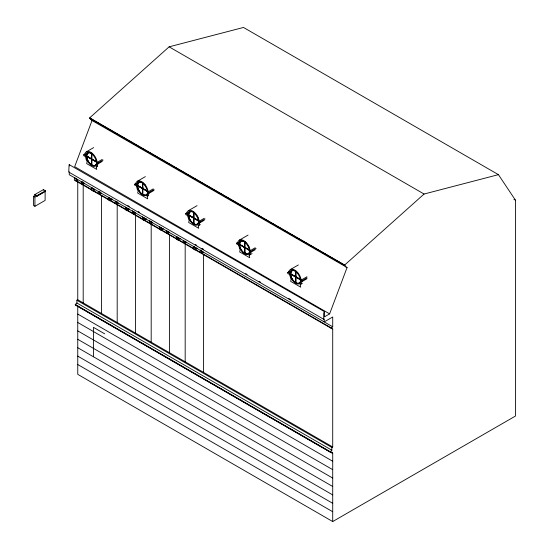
<?xml version="1.0" encoding="UTF-8"?>
<svg xmlns="http://www.w3.org/2000/svg" width="549" height="549" viewBox="0 0 549 549"><rect width="100%" height="100%" fill="white"/><g stroke="black" fill="none" stroke-linecap="round" stroke-linejoin="round"><path stroke-width="0.82" d="M96.768 162.12L96.61 163.382A7.075 4.083 60 0 1 93.076 165.421L91.909 164.926M85.164 153.926L83.702 154.77L83.812 155.806L85.328 156.451A7.803 4.502 60 0 1 90.846 153.267A7.803 4.502 60 0 1 96.363 162.82L97.88 163.925L97.99 163.019L103.102 160.068M98.051 162.943L97.214 166.011L96.205 166.951L96.741 169.415L86.653 163.588L87.188 161.749L86.172 159.635L85.335 155.6L86.179 155.957L85.328 156.451M137.943 184.251L137.703 185.555L142.562 188.362L142.562 182.755M136.152 183.366L134.69 184.21L134.807 185.246L136.324 185.891A7.803 4.502 60 0 1 141.834 182.707A7.803 4.502 60 0 1 147.352 192.26L148.868 193.365L148.978 192.459L154.097 189.501M200.035 221.823L199.198 224.891L198.182 225.831L198.724 228.295L188.636 222.469L189.172 220.623L187.387 215.112M239.92 243.132L239.769 244.387L244.628 247.194L244.628 241.581M238.136 242.246L236.674 243.083L236.784 244.127L238.3 244.772A7.803 4.502 60 0 1 243.818 241.581A7.803 4.502 60 0 1 249.335 251.14L250.852 252.245L250.962 251.339L256.081 248.381M289.858 271.261L287.669 272.524L287.779 273.567L289.296 274.212A7.803 4.502 60 0 1 294.813 271.021A7.803 4.502 60 0 1 300.33 280.58L301.847 281.685L301.957 280.779L307.069 277.821M92.115 120.327L74.664 166.676L329.62 313.877L347.071 267.528L91.69 120.3L89.899 118.467L345.019 265.524L346.055 267.143L347.071 267.528M148.841 194.044L147.194 196.391L147.729 198.855L137.641 193.028L138.176 191.189L137.168 189.076L136.33 185.04M250.824 252.924L249.177 255.271L249.713 257.735L239.625 251.909L240.16 250.063L238.376 244.552M301.82 282.364L300.166 284.711L300.708 287.175L290.62 281.349L291.155 279.503L289.371 273.992M89.899 118.467L89.72 117.815L169.119 46.83L243.482 27.45L498.437 174.651L515.436 200.165L515.436 416.06L332.715 521.55L77.759 374.349L77.759 305.656L77.244 305.951L77.244 305.594M344.861 265.668L344.683 265.016L424.075 194.03L498.437 174.651M332.715 521.55L332.715 452.856L332.207 453.151L332.207 452.795A1.482 0.858 -60 0 0 331.157 452.184L330.848 452.362L330.848 451.779L330.354 452.218L75.398 305.018L75.254 304.489L76.908 303.007L76.908 300.262L77.759 299.768L332.715 446.968L332.715 328.769A1.318 0.762 -60 0 1 331.864 328.494A1.318 0.762 -60 0 0 331.013 328.213L93.104 190.86M330.354 452.218L330.21 451.683L331.864 450.207L331.864 447.456L76.908 300.262M117.225 202.258L116.916 202.512A1.132 0.652 -60 0 0 116.848 204.146L118.55 203.164M134.224 212.072L133.915 212.326A1.132 0.652 -60 0 0 133.846 213.959L135.548 212.978M183.853 240.73L183.544 240.984A1.132 0.652 -60 0 0 183.483 242.61M86.337 151.826L93.646 147.612M329.62 313.877L324.384 316.897L324.384 311.599L69.092 164.597L68.749 172.05L323.704 319.25L324.219 318.955L324.219 321.899L332.715 316.993L332.715 326.806L331.013 328.213M34.923 194.524L43.426 189.618L45.464 190.798L45.464 191.388L37.305 196.096L34.923 194.524L37.305 196.096M45.121 191.189L45.121 200.412L34.923 206.3L33.564 205.518L33.564 196.295L35.603 195.115A1.482 0.858 -60 0 0 35.218 195.581M36.961 195.705L45.464 190.798M33.564 196.295L34.923 197.077L42.939 192.452M83.702 154.77L84.573 155.141L84.69 154.173A9.017 5.202 60 0 1 90.846 152.272A9.017 5.202 60 0 1 97.001 161.282L97.118 162.38L102.231 159.43M97.88 163.925L102.265 161.392M96.205 166.951L97.64 166.121M84.56 183.538L82.858 184.519A1.132 0.652 -60 0 1 82.92 182.886L83.523 182.604L83.716 183.16A1.228 0.707 -60 0 0 83.764 182.529M101.551 193.351L99.856 194.332A1.132 0.652 -60 0 1 99.918 192.699L100.522 192.418L100.714 192.974A1.228 0.707 -60 0 0 100.762 192.342M137.332 181.266L145.368 176.627M136.324 185.891L137.168 185.397M147.674 191.313L142.815 188.513L143.749 187.971M134.69 184.21L135.562 184.581L135.678 183.613A9.017 5.202 60 0 1 141.834 181.712A9.017 5.202 60 0 1 147.997 190.723L148.113 191.821L153.226 188.87M148.868 193.365L153.988 190.414M147.194 196.391L148.635 195.561M152.547 222.784L150.845 223.766A1.132 0.652 -60 0 1 150.906 222.139L151.517 221.858L151.709 222.414A1.228 0.707 -60 0 0 151.654 221.549M188.321 210.706L197.091 205.649M187.319 214.481L188.163 214.837L187.312 215.332L185.795 214.686L185.686 213.65L187.147 212.806M169.545 232.598L167.843 233.579A1.132 0.652 -60 0 1 167.905 231.953L168.516 231.664L168.708 232.227A1.228 0.707 -60 0 0 168.646 231.362M185.686 213.65L186.557 214.014L186.674 213.053A9.017 5.202 60 0 1 192.829 211.152A9.017 5.202 60 0 1 198.985 220.163L199.102 221.261L204.214 218.31M205.086 218.941L199.973 221.899L199.102 221.261M204.249 220.273L199.863 222.805L198.347 221.7A7.803 4.502 60 0 0 192.829 212.14A7.803 4.502 60 0 0 187.312 215.332M198.182 225.831L200.344 224.582M76.201 304.99L75.886 305.169L332.207 453.151M186.536 242.411L184.841 243.392A1.132 0.652 -60 0 1 184.903 241.766L185.507 241.478L185.699 242.04A1.228 0.707 -60 0 0 185.644 241.176M203.535 252.224L201.84 253.206A1.132 0.652 -60 0 1 201.902 251.579L202.506 251.291L202.698 251.854A1.228 0.707 -60 0 0 202.746 251.222M239.316 240.146L248.079 235.089M238.3 244.772L239.151 244.278M249.658 250.488L244.799 247.681L244.799 253.295L245.732 252.753M236.674 243.083L237.545 243.454L237.662 242.493A9.017 5.202 60 0 1 243.818 240.592A9.017 5.202 60 0 1 249.973 249.603L250.097 250.701L255.21 247.75M250.852 252.245L255.237 249.713M249.177 255.271L252.053 253.611M290.304 269.586L298.34 264.947M289.296 274.212L290.147 273.718M295.787 271.22L295.787 276.826L296.721 276.291M287.669 272.524L288.541 272.894L288.657 271.933A9.017 5.202 60 0 1 294.813 270.033A9.017 5.202 60 0 1 300.969 279.043L301.085 280.141L306.932 276.765M301.847 281.685L306.96 278.734M300.166 284.711L302.327 283.462M324.384 311.599L323.704 313.17L323.704 319.25M331.864 447.456L332.715 446.968M82.165 181.815L81.561 182.103A1.132 0.652 -60 0 0 81.499 183.73M99.163 191.628L98.559 191.917A1.132 0.652 -60 0 0 98.497 193.543M116.162 201.442L115.558 201.73A1.132 0.652 -60 0 0 115.489 203.356M133.16 211.255L132.549 211.543A1.132 0.652 -60 0 0 132.487 213.17M150.158 221.069L149.548 221.357A1.132 0.652 -60 0 0 149.486 222.983M167.15 230.882L166.546 231.17A1.132 0.652 -60 0 0 166.484 232.797M201.147 250.509L200.543 250.797A1.132 0.652 -60 0 0 200.474 252.423M144.064 194.861L142.815 194.415L142.898 188.753L147.063 191.162M246.048 253.741L244.881 253.247L244.881 247.633L249.74 250.44M244.799 253.295L245.966 253.789A7.075 4.083 60 0 0 249.5 251.751M513.953 199.308L515.436 200.165M169.119 46.83L424.075 194.03M89.72 117.815L344.683 265.016M90.057 118.33L199.013 181.232M200.495 182.083L344.278 265.098M91.909 159.025L96.075 161.427M137.785 185.507L142.644 188.314L142.644 182.707L141.395 182.254A7.075 4.083 60 0 0 137.854 184.299M142.898 188.458L147.063 190.867M198.752 220.705L193.893 217.898L193.893 212.291M249.74 250.145L244.881 247.338L244.881 241.732M300.735 279.585L295.877 276.778L295.877 271.172M96.679 161.873L91.82 159.073L91.909 153.411M198.663 220.753L193.804 217.953L193.804 212.339M249.658 250.193L244.799 247.386L244.799 241.78L245.966 242.631M295.787 276.826L300.646 279.633M96.075 161.722L91.909 159.313L91.82 164.975L92.987 165.469A7.075 4.083 60 0 0 96.528 163.43L96.679 162.168L91.82 159.368M198.752 221L193.893 218.193L193.893 223.807L195.06 224.301A7.075 4.083 60 0 0 198.594 222.256M300.735 279.88L295.877 277.073L295.877 282.687L297.043 283.181A7.075 4.083 60 0 0 300.577 281.136M142.815 188.801L147.674 191.608L147.516 192.871A7.075 4.083 60 0 1 143.982 194.909M198.663 221.048L193.804 218.241L193.804 223.855L194.97 224.349A7.075 4.083 60 0 0 198.512 222.311M300.646 279.928L295.787 277.121L295.787 282.735L296.954 283.229A7.075 4.083 60 0 0 300.495 281.191M127.807 205.566L129.29 206.417M138.183 211.55L139.666 212.408M195.259 244.504L196.741 245.355M201.929 248.354L203.411 249.212M245.657 273.601L247.139 274.452M258.998 281.301L260.48 282.159M288.644 298.416L290.867 299.699M201.723 251.051L200.364 250.262A1.228 0.707 -60 0 1 200.632 250.097M332.715 326.806L69.256 174.706L69.256 171.762M127.347 208.853L128.713 209.636A4.735 2.731 -60 0 1 129.228 208.867M144.346 218.667L145.705 219.449A4.735 2.731 -60 0 1 146.226 218.68M161.344 228.48L162.703 229.262A4.735 2.731 -60 0 1 163.225 228.494M76.798 181.019L91.621 189.577M93.845 190.86L108.668 199.417M110.15 200.275L125.714 209.258M127.196 210.116L142.761 219.099M144.243 219.957L159.807 228.947M161.289 229.798L176.853 238.788M178.336 239.638L193.159 248.196M195.382 249.486L331.973 328.343M91.621 190.002L76.057 181.019A1.318 0.762 -60 0 1 76.908 181.294A1.318 0.762 -60 0 0 77.759 181.575L77.759 299.768M76.908 303.007L331.864 450.207M75.254 304.489L330.21 451.683M77.759 314.069L332.715 461.27M104.674 333.813L93.454 327.341L93.454 356.781M77.759 322.483L332.715 469.676M77.759 330.889L332.715 478.09M77.759 339.303L332.715 486.503M77.759 347.716L332.715 494.917M77.759 356.129L332.715 503.323M77.759 364.536L332.715 511.737M301.085 280.141L301.957 280.779M250.097 250.701L250.962 251.339M243.461 252.245L244.628 253.096L244.628 247.489L239.769 244.682L239.92 246.117M148.113 191.821L148.978 192.459M141.477 193.365L142.644 194.216L142.644 188.609L137.785 185.802L137.943 187.243M97.118 162.38L97.99 163.019M117.52 202.231L117.712 202.787A1.228 0.707 -60 0 0 117.774 202.451M195.375 247.517L195.719 247.908L193.337 246.336M178.384 237.703L178.72 238.094L176.339 236.523M161.385 227.89L161.722 228.281L159.347 226.71M144.387 218.077L144.723 218.468L142.349 216.896M127.389 208.263L127.732 208.654L125.35 207.083M110.39 198.45L110.733 198.841L108.352 197.276M93.392 188.636L93.735 189.028L91.354 187.463M76.4 178.823L76.736 179.214L74.355 177.65M134.697 212.237L134.711 212.6A1.228 0.707 -60 0 0 134.773 212.264M295.616 271.021L295.616 276.634L290.764 273.827L290.915 272.572A7.075 4.083 60 0 1 294.449 270.527M244.545 241.635L244.545 247.242L239.687 244.435L239.838 243.18A7.075 4.083 60 0 1 243.379 241.135M203.535 254.187L203.535 372.387M193.639 212.14L193.639 217.754L188.781 214.947L188.931 213.691A7.075 4.083 60 0 1 191.265 211.53M193.55 212.195L193.55 217.802L188.691 214.995L188.849 213.739A7.075 4.083 60 0 1 192.383 211.694M193.55 223.704L193.55 218.097L188.691 215.29L188.849 216.731A7.075 4.083 60 0 0 192.383 222.853L193.639 223.656L193.639 218.049L188.781 215.242L188.931 216.677A7.075 4.083 60 0 0 192.466 222.805M185.178 243.591L185.178 361.791M169.545 234.56L169.545 352.76M151.188 223.965L151.188 342.164M142.898 182.851L142.815 188.513M135.548 214.94L135.548 333.133M117.191 204.338L117.191 322.538M101.551 195.314L101.551 313.506M91.656 153.267L91.656 158.874L86.797 156.067L86.948 154.811A7.075 4.083 60 0 1 90.489 152.766M83.194 184.711L83.194 302.911M69.428 164.398L69.428 165.915M43.426 189.618L43.426 190.208M34.923 197.077L34.923 206.3M300.921 279.942A7.439 4.296 60 0 1 293.029 280.642A7.439 4.296 60 0 1 293.029 270.122M300.989 281.63A7.803 4.502 60 0 1 292.301 280.017A7.803 4.502 60 0 1 292.905 269.792M248.21 245.424A7.075 4.083 60 0 1 248.999 247.077M249.747 251.97A7.439 4.296 60 0 1 241.471 250.433A7.439 4.296 60 0 1 242.04 240.688M250.001 252.19A7.803 4.502 60 0 1 241.91 251.387A7.803 4.502 60 0 1 240.771 240.709M197.215 215.983A7.075 4.083 60 0 1 198.011 217.637M198.759 222.53A7.439 4.296 60 0 1 190.476 220.993A7.439 4.296 60 0 1 191.052 211.248M199.006 222.75A7.803 4.502 60 0 1 190.922 221.947A7.803 4.502 60 0 1 189.776 211.269M144.394 184.141A7.075 4.083 60 0 1 145.19 185.027M147.949 191.622A7.439 4.296 60 0 1 140.674 193.035A7.439 4.296 60 0 1 138.966 182.144M148.017 193.31A7.803 4.502 60 0 1 139.329 191.697A7.803 4.502 60 0 1 139.926 181.472M96.775 163.65A7.439 4.296 60 0 1 87.977 161.289A7.439 4.296 60 0 1 90.331 152.492M97.022 163.87A7.803 4.502 60 0 1 88.938 163.067A7.803 4.502 60 0 1 87.792 152.389M201.112 250.07A1.228 0.707 -60 0 1 201.284 250.207M194.085 249.061A1.173 0.679 -60 0 1 193.289 248.752A1.482 0.858 -60 0 1 194.017 246.926M195.375 247.716A1.482 0.858 -60 0 0 194.648 249.534A1.173 0.679 -60 0 0 195.307 249.905A1.173 0.679 -60 0 0 196.151 249.006A0.789 0.453 -60 0 0 195.519 248.45A1.228 0.707 -60 0 1 196.398 248.093A1.228 0.707 -60 0 1 196.7 248.889A4.735 2.731 -60 0 1 197.221 248.121M183.366 240.455A1.228 0.707 -60 0 1 183.634 240.284M177.423 237.628A1.228 0.707 -60 0 0 177.162 237.854A0.789 0.453 -60 0 1 177.526 237.676M177.361 239.041A1.173 0.679 -60 0 1 176.291 238.939A1.482 0.858 -60 0 1 177.018 237.113M178.384 237.902A1.482 0.858 -60 0 0 177.656 239.721A1.173 0.679 -60 0 0 178.308 240.091A1.173 0.679 -60 0 0 179.152 239.192A0.789 0.453 -60 0 0 178.521 238.637A1.228 0.707 -60 0 1 179.406 238.28A1.228 0.707 -60 0 1 179.701 239.076A4.735 2.731 -60 0 1 180.223 238.307M166.374 230.642A1.228 0.707 -60 0 1 166.635 230.47M160.425 227.814A1.228 0.707 -60 0 0 160.164 228.041A0.789 0.453 -60 0 1 160.528 227.862M160.088 229.434A1.173 0.679 -60 0 1 159.299 229.125A1.482 0.858 -60 0 1 160.027 227.3M161.385 228.089A1.482 0.858 -60 0 0 160.658 229.907A1.173 0.679 -60 0 0 161.31 230.278A1.173 0.679 -60 0 0 162.161 229.379A0.789 0.453 -60 0 0 161.523 228.823A1.228 0.707 -60 0 1 162.408 228.466A1.228 0.707 -60 0 1 162.703 229.262M149.644 220.657A1.228 0.707 -60 0 0 149.376 220.828L150.735 221.611A1.228 0.707 -60 0 1 151.002 221.446M143.426 218.001A1.228 0.707 -60 0 0 143.165 218.228A0.789 0.453 -60 0 1 143.529 218.049M143.09 219.621A1.173 0.679 -60 0 1 142.301 219.312A1.482 0.858 -60 0 1 143.028 217.486M144.387 218.276A1.482 0.858 -60 0 0 143.66 220.101A1.173 0.679 -60 0 0 144.312 220.465A1.173 0.679 -60 0 0 145.162 219.566A0.789 0.453 -60 0 0 144.524 219.01A1.228 0.707 -60 0 1 145.41 218.653A1.228 0.707 -60 0 1 145.705 219.449M132.645 210.843A1.228 0.707 -60 0 0 132.378 211.015L133.736 211.797A1.228 0.707 -60 0 1 134.004 211.633M126.174 208.414A1.228 0.707 -60 0 1 126.428 208.188M126.352 208.284A0.789 0.453 -60 0 1 126.531 208.236M126.092 209.807A1.173 0.679 -60 0 1 125.302 209.498A1.482 0.858 -60 0 1 126.03 207.673M127.389 208.462A1.482 0.858 -60 0 0 126.661 210.288A1.173 0.679 -60 0 0 127.313 210.651A1.173 0.679 -60 0 0 128.164 209.752A0.789 0.453 -60 0 0 127.533 209.196A1.228 0.707 -60 0 1 128.411 208.84A1.228 0.707 -60 0 1 128.713 209.636M115.647 201.03A1.228 0.707 -60 0 0 115.379 201.202L116.738 201.984A1.228 0.707 -60 0 1 117.266 201.751M109.354 198.47A0.789 0.453 -60 0 1 109.532 198.422M109.1 199.994A1.173 0.679 -60 0 1 108.304 199.685A1.482 0.858 -60 0 1 109.031 197.86M110.39 198.649A1.482 0.858 -60 0 0 109.663 200.474A1.173 0.679 -60 0 0 110.322 200.838A1.173 0.679 -60 0 0 111.166 199.939A0.789 0.453 -60 0 0 110.534 199.383A1.228 0.707 -60 0 1 111.413 199.026A1.228 0.707 -60 0 1 111.715 199.829A4.735 2.731 -60 0 1 112.229 199.054M98.648 191.217A1.228 0.707 -60 0 0 98.381 191.388L99.74 192.171A1.228 0.707 -60 0 1 100.268 191.937M91.827 190.277A1.173 0.679 -60 0 1 91.306 189.872A1.482 0.858 -60 0 1 92.033 188.046M93.392 188.835A1.482 0.858 -60 0 0 92.671 190.661A1.173 0.679 -60 0 0 93.323 191.025A1.173 0.679 -60 0 0 94.167 190.126A0.789 0.453 -60 0 0 93.536 189.57A1.228 0.707 -60 0 1 94.421 189.213A1.228 0.707 -60 0 1 94.716 190.016M81.65 181.403A1.228 0.707 -60 0 0 81.382 181.575L82.748 182.357A1.228 0.707 -60 0 1 83.27 182.124M75.103 180.367A1.173 0.679 -60 0 1 74.314 180.058A1.482 0.858 -60 0 1 75.041 178.233M76.4 179.022A1.482 0.858 -60 0 0 75.673 180.847A1.173 0.679 -60 0 0 76.325 181.211A1.173 0.679 -60 0 0 77.176 180.312A0.789 0.453 -60 0 0 76.537 179.756A1.228 0.707 -60 0 1 77.423 179.399A1.228 0.707 -60 0 1 77.718 180.202M35.925 195.725A0.789 0.453 -60 0 1 36.104 195.67M86.866 154.859L86.708 156.115L91.566 158.922L91.566 153.315L90.4 152.814A7.075 4.083 60 0 0 86.866 154.859M290.833 272.62L290.675 273.876L295.534 276.682L295.534 271.076L294.367 270.575A7.075 4.083 60 0 0 290.833 272.62M91.656 159.169L86.797 156.362L86.948 157.803A7.075 4.083 60 0 0 90.489 163.925L91.656 164.775L91.656 159.169M295.616 276.929L290.764 274.123L290.915 275.557A7.075 4.083 60 0 0 294.449 281.685L295.616 282.536L295.616 276.929M91.566 159.217L86.708 156.41L86.866 157.851A7.075 4.083 60 0 0 90.4 163.979L91.566 164.83L91.566 159.217M142.562 188.657L137.703 185.85L137.854 187.291A7.075 4.083 60 0 0 141.395 193.413L142.562 194.271L142.562 188.657M244.545 247.537L239.687 244.73L239.838 246.172A7.075 4.083 60 0 0 243.379 252.293L244.545 253.144L244.545 247.537M295.534 276.977L290.675 274.171L290.833 275.605A7.075 4.083 60 0 0 294.367 281.733L295.534 282.584L295.534 276.977"/></g></svg>
